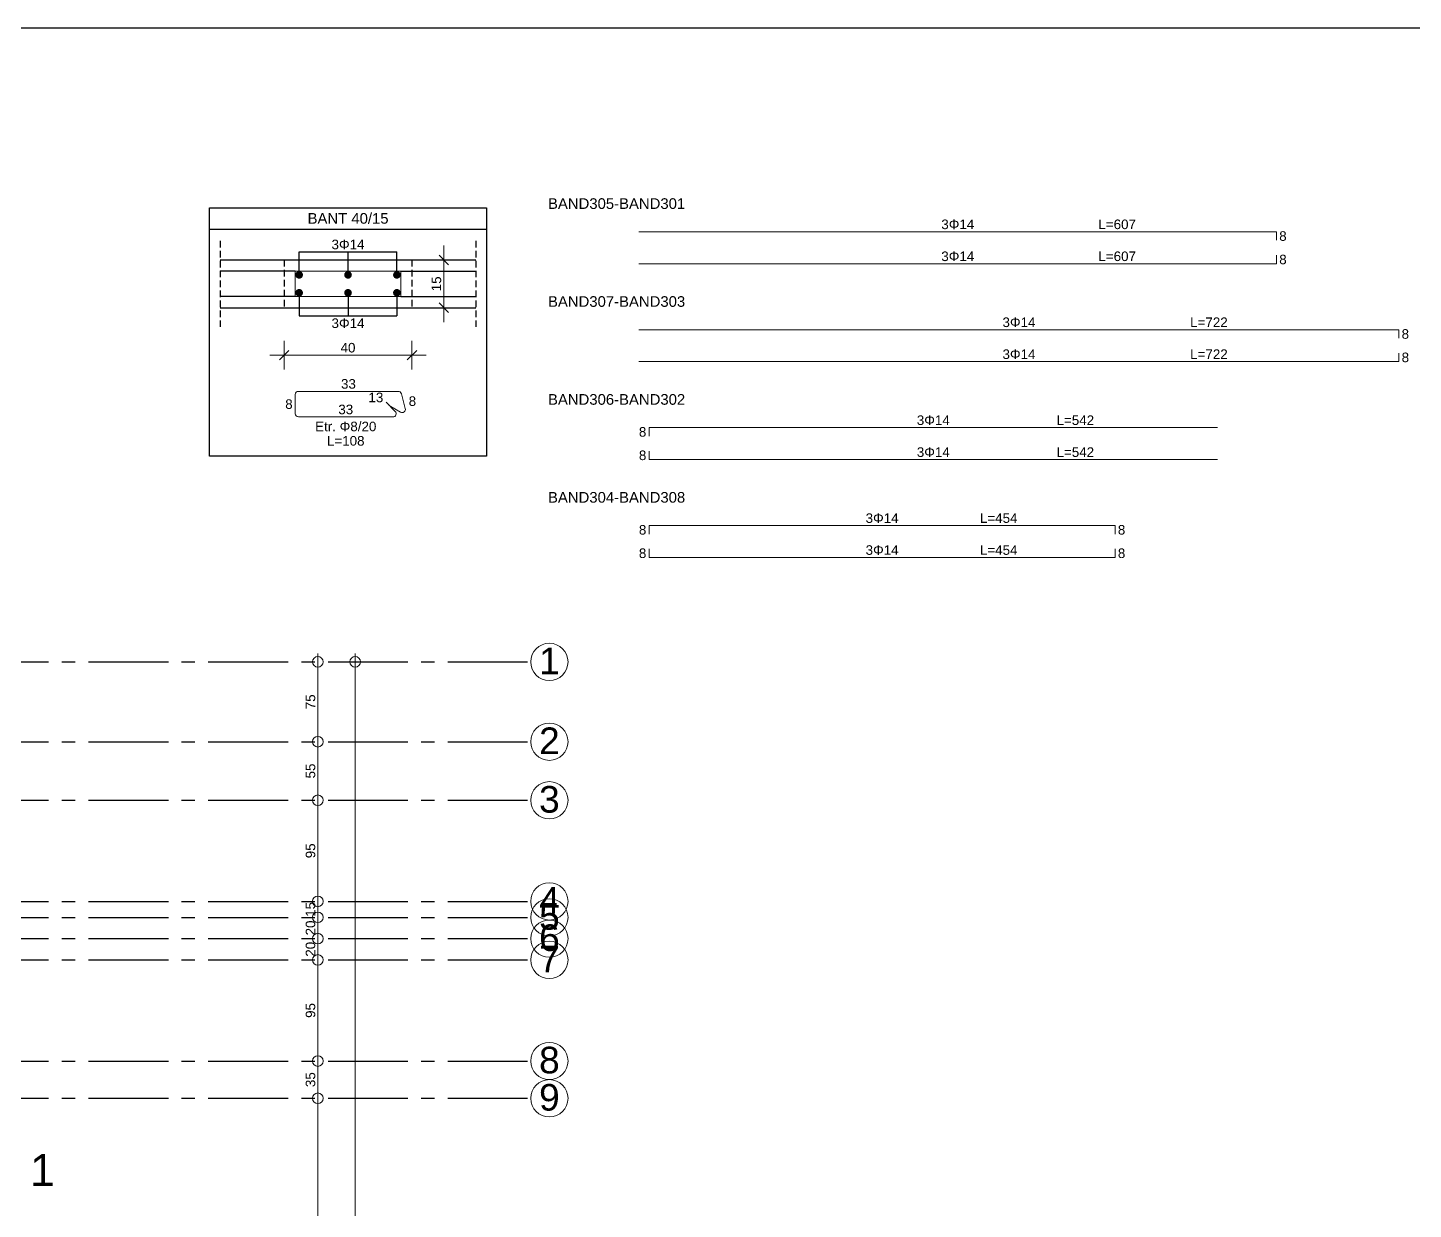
# Model space of a CAD drawing. Header units: millimetres. Extents: x 2232 to 85269, y -3593 to 5869.
# Drawn here: x 64360 to 65662, y 4759 to 5869 of the extents above; entities that cross this region are included whole.
import ezdxf

# ---------------------------------------------------------------- set-up
doc = ezdxf.new("R2010")
doc.units = ezdxf.units.MM
for name, pattern in [('CENTER2', [112.5, 75, -12.5, 12.5, -12.5]), ('DASHDOT2', [12.7, 6.35, -3.175, 0, -3.175]), ('HIDDEN4', [9.375, 6.25, -3.125])]:
    doc.linetypes.add(name, pattern=pattern)
doc.layers.add('aks', color=251, linetype='DASHDOT2', lineweight=35)
for name, color, linetype in [('Donatı Topl. Uzun. Yazısı', 7, 'Continuous'), ('Donatı Yazısı', 7, 'Continuous'), ('Standart', 7, 'Continuous'), ('Ölçülendirme', 7, 'Continuous')]:
    doc.layers.add(name, color=color, linetype=linetype)
doc.styles.add('arial_1_18', font='arial.ttf', dxfattribs={"height": 0.2})

# ---------------------------------------------------------------- blocks, each defined once
blk = doc.blocks.new('IDE612Entity5158')
at = {"layer": 'Standart', "color": 250, "linetype": 'Continuous', "lineweight": -3, "style": 'arial_1_18'}
blk.add_text('1', height=30, dxfattribs=at).set_placement((3317.5, 1837.5))
blk = doc.blocks.new('IDE612Entity5459')
at = {"layer": 'aks', "color": 251, "linetype": 'CENTER2', "lineweight": -3}
blk.add_lwpolyline([(3260, 1920), (3788, 1920)], dxfattribs=at)
blk = doc.blocks.new('IDE612Entity5463')
at = {"layer": 'aks', "color": 30, "linetype": 'Continuous', "lineweight": 5}
blk.add_circle((3805.5, 1920), 17.5, dxfattribs=at)
blk = doc.blocks.new('IDE612Entity5464')
at = {"layer": 'aks', "color": 1, "linetype": 'Continuous', "lineweight": 5, "style": 'arial_1_18'}
blk.add_text('9', height=25, dxfattribs=at).set_placement((3795.8, 1908.4))
blk = doc.blocks.new('IDE612Entity5466')
at = {"layer": 'aks', "color": 251, "linetype": 'CENTER2', "lineweight": -3}
blk.add_lwpolyline([(3260, 2070), (3788, 2070)], dxfattribs=at)
blk = doc.blocks.new('IDE612Entity5470')
at = {"layer": 'aks', "color": 30, "linetype": 'Continuous', "lineweight": 5}
blk.add_circle((3805.5, 2070), 17.5, dxfattribs=at)
blk = doc.blocks.new('IDE612Entity5471')
at = {"layer": 'aks', "color": 1, "linetype": 'Continuous', "lineweight": 5, "style": 'arial_1_18'}
blk.add_text('6', height=25, dxfattribs=at).set_placement((3795.8, 2058.4))
blk = doc.blocks.new('IDE612Entity5473')
at = {"layer": 'aks', "color": 251, "linetype": 'CENTER2', "lineweight": -3}
blk.add_lwpolyline([(3260, 2090), (3788, 2090)], dxfattribs=at)
blk = doc.blocks.new('IDE612Entity5477')
at = {"layer": 'aks', "color": 30, "linetype": 'Continuous', "lineweight": 5}
blk.add_circle((3805.5, 2090), 17.5, dxfattribs=at)
blk = doc.blocks.new('IDE612Entity5478')
at = {"layer": 'aks', "color": 1, "linetype": 'Continuous', "lineweight": 5, "style": 'arial_1_18'}
blk.add_text('5', height=25, dxfattribs=at).set_placement((3795.8, 2078.4))
blk = doc.blocks.new('IDE612Entity5480')
at = {"layer": 'aks', "color": 251, "linetype": 'CENTER2', "lineweight": -3}
blk.add_lwpolyline([(3260, 1955), (3788, 1955)], dxfattribs=at)
blk = doc.blocks.new('IDE612Entity5484')
at = {"layer": 'aks', "color": 30, "linetype": 'Continuous', "lineweight": 5}
blk.add_circle((3805.5, 1955), 17.5, dxfattribs=at)
blk = doc.blocks.new('IDE612Entity5485')
at = {"layer": 'aks', "color": 1, "linetype": 'Continuous', "lineweight": 5, "style": 'arial_1_18'}
blk.add_text('8', height=25, dxfattribs=at).set_placement((3795.8, 1943.4))
blk = doc.blocks.new('IDE612Entity5487')
at = {"layer": 'aks', "color": 251, "linetype": 'CENTER2', "lineweight": -3}
blk.add_lwpolyline([(3260, 2105), (3788, 2105)], dxfattribs=at)
blk = doc.blocks.new('IDE612Entity5491')
at = {"layer": 'aks', "color": 30, "linetype": 'Continuous', "lineweight": 5}
blk.add_circle((3805.5, 2105), 17.5, dxfattribs=at)
blk = doc.blocks.new('IDE612Entity5492')
at = {"layer": 'aks', "color": 1, "linetype": 'Continuous', "lineweight": 5, "style": 'arial_1_18'}
blk.add_text('4', height=25, dxfattribs=at).set_placement((3795.8, 2093.4))
blk = doc.blocks.new('IDE612Entity5494')
at = {"layer": 'aks', "color": 251, "linetype": 'CENTER2', "lineweight": -3}
blk.add_lwpolyline([(3260, 2050), (3788, 2050)], dxfattribs=at)
blk = doc.blocks.new('IDE612Entity5498')
at = {"layer": 'aks', "color": 30, "linetype": 'Continuous', "lineweight": 5}
blk.add_circle((3805.5, 2050), 17.5, dxfattribs=at)
blk = doc.blocks.new('IDE612Entity5499')
at = {"layer": 'aks', "color": 1, "linetype": 'Continuous', "lineweight": 5, "style": 'arial_1_18'}
blk.add_text('7', height=25, dxfattribs=at).set_placement((3795.8, 2038.4))
blk = doc.blocks.new('IDE612Entity5501')
at = {"layer": 'aks', "color": 251, "linetype": 'CENTER2', "lineweight": -3}
blk.add_lwpolyline([(3260, 2200), (3788, 2200)], dxfattribs=at)
blk = doc.blocks.new('IDE612Entity5505')
at = {"layer": 'aks', "color": 30, "linetype": 'Continuous', "lineweight": 5}
blk.add_circle((3805.5, 2200), 17.5, dxfattribs=at)
blk = doc.blocks.new('IDE612Entity5506')
at = {"layer": 'aks', "color": 1, "linetype": 'Continuous', "lineweight": 5, "style": 'arial_1_18'}
blk.add_text('3', height=25, dxfattribs=at).set_placement((3795.8, 2188.4))
blk = doc.blocks.new('IDE612Entity5508')
at = {"layer": 'aks', "color": 251, "linetype": 'CENTER2', "lineweight": -3}
blk.add_lwpolyline([(3260, 2255), (3788, 2255)], dxfattribs=at)
blk = doc.blocks.new('IDE612Entity5512')
at = {"layer": 'aks', "color": 30, "linetype": 'Continuous', "lineweight": 5}
blk.add_circle((3805.5, 2255), 17.5, dxfattribs=at)
blk = doc.blocks.new('IDE612Entity5513')
at = {"layer": 'aks', "color": 1, "linetype": 'Continuous', "lineweight": 5, "style": 'arial_1_18'}
blk.add_text('2', height=25, dxfattribs=at).set_placement((3795.8, 2243.4))
blk = doc.blocks.new('IDE612Entity5515')
at = {"layer": 'aks', "color": 251, "linetype": 'CENTER2', "lineweight": -3}
blk.add_lwpolyline([(3260, 2330), (3788, 2330)], dxfattribs=at)
blk = doc.blocks.new('IDE612Entity5519')
at = {"layer": 'aks', "color": 30, "linetype": 'Continuous', "lineweight": 5}
blk.add_circle((3805.5, 2330), 17.5, dxfattribs=at)
blk = doc.blocks.new('IDE612Entity5520')
at = {"layer": 'aks', "color": 1, "linetype": 'Continuous', "lineweight": 5, "style": 'arial_1_18'}
blk.add_text('1', height=25, dxfattribs=at).set_placement((3795.8, 2318.4))
blk = doc.blocks.new('IDE612Entity6483')
at = {"layer": 'Ölçülendirme', "color": 1, "linetype": 'Continuous', "lineweight": 5}
for points in [[(3588, -8), (3588, 2338)], [(3623, -8), (3623, 2338)]]:
    blk.add_lwpolyline(points, dxfattribs=at)
for centre in [(3588, 2330), (3623, 2330), (3588, 2255), (3588, 2200), (3588, 2105), (3588, 2090), (3588, 2070), (3588, 2050), (3588, 1955), (3588, 1920)]:
    blk.add_circle(centre, 5, dxfattribs=at)
at = {"layer": 'Ölçülendirme', "color": 1, "linetype": 'Continuous', "lineweight": 5, "style": 'arial_1_18'}
for s, p in [('75', (3585.5, 2285.5)), ('55', (3585.5, 2220.5)), ('95', (3585.5, 2145.5)), ('15', (3585.5, 2090.5)), ('20', (3585.5, 2073)), ('20', (3585.5, 2053)), ('95', (3585.5, 1995.5)), ('35', (3585.5, 1930.5))]:
    blk.add_text(s, height=9, rotation=90, dxfattribs=at).set_placement(p)
blk = doc.blocks.new('IDE612Entity6485')
at = {"layer": 'Standart', "color": 5, "linetype": 'Continuous', "lineweight": 5}
for points in [[(4003.4, 2926.5), (4602.5, 2926.5)], [(4602.5, 2926.5), (4602.5, 2918.5)], [(4602.5, 2896.5), (4602.5, 2904.5)], [(4003.4, 2896.5), (4602.5, 2896.5)]]:
    blk.add_lwpolyline(points, dxfattribs=at)
at = {"layer": 'Donatı Topl. Uzun. Yazısı', "color": 1, "linetype": 'Continuous', "lineweight": 5, "style": 'arial_1_18'}
for p in [(4435.1, 2929), (4435.1, 2899)]:
    blk.add_text('L=607', height=9, dxfattribs=at).set_placement(p)
at = {"layer": 'Donatı Yazısı', "color": 5, "linetype": 'Continuous', "lineweight": 5, "style": 'arial_1_18'}
for s, p in [('3Φ14', (4287.5, 2929)), ('8', (4605, 2918)), ('3Φ14', (4287.5, 2899))]:
    blk.add_text(s, height=9, dxfattribs=at).set_placement(p)
blk.add_text('8', height=9, rotation=360, dxfattribs=at).set_placement((4605, 2896))
at = {"layer": 'Standart', "color": 1, "linetype": 'Continuous', "lineweight": 5, "style": 'arial_1_18'}
blk.add_text('BAND305-BAND301', height=10, dxfattribs=at).set_placement((3918, 2948))
blk = doc.blocks.new('IDE612Entity6486')
at = {"layer": 'Standart', "color": 5, "linetype": 'Continuous', "lineweight": 5}
for points in [[(4003.4, 2834.5), (4717.5, 2834.5)], [(4717.5, 2834.5), (4717.5, 2826.5)], [(4717.5, 2804.5), (4717.5, 2812.5)], [(4003.4, 2804.5), (4717.5, 2804.5)]]:
    blk.add_lwpolyline(points, dxfattribs=at)
at = {"layer": 'Donatı Topl. Uzun. Yazısı', "color": 1, "linetype": 'Continuous', "lineweight": 5, "style": 'arial_1_18'}
for p in [(4521.3, 2837), (4521.3, 2807)]:
    blk.add_text('L=722', height=9, dxfattribs=at).set_placement(p)
at = {"layer": 'Donatı Yazısı', "color": 5, "linetype": 'Continuous', "lineweight": 5, "style": 'arial_1_18'}
for s, p in [('3Φ14', (4345, 2837)), ('8', (4720, 2826)), ('3Φ14', (4345, 2807))]:
    blk.add_text(s, height=9, dxfattribs=at).set_placement(p)
blk.add_text('8', height=9, rotation=360, dxfattribs=at).set_placement((4720, 2804))
at = {"layer": 'Standart', "color": 1, "linetype": 'Continuous', "lineweight": 5, "style": 'arial_1_18'}
blk.add_text('BAND307-BAND303', height=10, dxfattribs=at).set_placement((3918, 2856))
blk = doc.blocks.new('IDE612Entity6487')
at = {"layer": 'Standart', "color": 5, "linetype": 'Continuous', "lineweight": 5}
for points in [[(4012.9, 2734.5), (4012.9, 2742.5)], [(4012.9, 2742.5), (4547, 2742.5)], [(4012.9, 2720.5), (4012.9, 2712.5)], [(4012.9, 2712.5), (4547, 2712.5)]]:
    blk.add_lwpolyline(points, dxfattribs=at)
at = {"layer": 'Donatı Topl. Uzun. Yazısı', "color": 1, "linetype": 'Continuous', "lineweight": 5, "style": 'arial_1_18'}
for p in [(4395.8, 2745), (4395.8, 2715)]:
    blk.add_text('L=542', height=9, dxfattribs=at).set_placement(p)
at = {"layer": 'Donatı Yazısı', "color": 5, "linetype": 'Continuous', "lineweight": 5, "style": 'arial_1_18'}
for p in [(4264.5, 2745), (4264.5, 2715)]:
    blk.add_text('3Φ14', height=9, dxfattribs=at).set_placement(p)
for rotation, p in [(360, (4003.4, 2734)), (720, (4003.4, 2712))]:
    blk.add_text('8', height=9, rotation=rotation, dxfattribs=at).set_placement(p)
at = {"layer": 'Standart', "color": 1, "linetype": 'Continuous', "lineweight": 5, "style": 'arial_1_18'}
blk.add_text('BAND306-BAND302', height=10, dxfattribs=at).set_placement((3918, 2764))
blk = doc.blocks.new('IDE612Entity6488')
at = {"layer": 'Standart', "color": 5, "linetype": 'Continuous', "lineweight": 5}
for points in [[(4012.9, 2642.5), (4012.9, 2650.5)], [(4012.9, 2650.5), (4450.9, 2650.5)], [(4450.9, 2650.5), (4450.9, 2642.5)], [(4012.9, 2628.5), (4012.9, 2620.5)], [(4012.9, 2620.5), (4450.9, 2620.5)], [(4450.9, 2620.5), (4450.9, 2628.5)]]:
    blk.add_lwpolyline(points, dxfattribs=at)
at = {"layer": 'Donatı Topl. Uzun. Yazısı', "color": 1, "linetype": 'Continuous', "lineweight": 5, "style": 'arial_1_18'}
for p in [(4323.8, 2653), (4323.8, 2623)]:
    blk.add_text('L=454', height=9, dxfattribs=at).set_placement(p)
at = {"layer": 'Donatı Yazısı', "color": 5, "linetype": 'Continuous', "lineweight": 5, "style": 'arial_1_18'}
for s, p in [('3Φ14', (4216.4, 2653)), ('8', (4453.4, 2642)), ('3Φ14', (4216.4, 2623))]:
    blk.add_text(s, height=9, dxfattribs=at).set_placement(p)
for rotation, p in [(360, (4003.4, 2642)), (720, (4003.4, 2620)), (360, (4453.4, 2620))]:
    blk.add_text('8', height=9, rotation=rotation, dxfattribs=at).set_placement(p)
at = {"layer": 'Standart', "color": 1, "linetype": 'Continuous', "lineweight": 5, "style": 'arial_1_18'}
blk.add_text('BAND304-BAND308', height=10, dxfattribs=at).set_placement((3918, 2672))
blk = doc.blocks.new('IDE612Entity6489')
at = {"layer": 'Standart', "linetype": 'Continuous', "lineweight": 5}
h = blk.add_hatch(color=1, dxfattribs=at)
edge = h.paths.add_edge_path(flags=0)
edge.add_arc((4002.1, 2486.9), 3.6, 0, 360)
h = blk.add_hatch(color=1, dxfattribs=at)
edge = h.paths.add_edge_path(flags=0)
edge.add_arc((4048, 2486.9), 3.6, 0, 360)
h = blk.add_hatch(color=1, dxfattribs=at)
edge = h.paths.add_edge_path(flags=0)
edge.add_arc((4093.9, 2486.9), 3.6, 0, 360)
h = blk.add_hatch(color=1, dxfattribs=at)
edge = h.paths.add_edge_path(flags=0)
edge.add_arc((4002.1, 2470.1), 3.6, 0, 360)
h = blk.add_hatch(color=1, dxfattribs=at)
edge = h.paths.add_edge_path(flags=0)
edge.add_arc((4048, 2470.1), 3.6, 0, 360)
h = blk.add_hatch(color=1, dxfattribs=at)
edge = h.paths.add_edge_path(flags=0)
edge.add_arc((4093.9, 2470.1), 3.6, 0, 360)
at = {"layer": 'Standart', "color": 254, "linetype": 'Continuous', "lineweight": -3}
for points in [[(3918, 2530), (3918, 2550)], [(3918, 2550), (4178, 2550)], [(4178, 2550), (4178, 2530)], [(3918, 2316.5), (3918, 2530)], [(3918, 2530), (4178, 2530)], [(4178, 2530), (4178, 2316.5)], [(3928, 2501), (4168, 2501)], [(4002.1, 2490.5), (4002.1, 2508.5)], [(4002.1, 2508.5), (4093.9, 2508.5)], [(4048, 2490.5), (4048, 2508.5)], [(4093.9, 2490.5), (4093.9, 2508.5)], [(3998.5, 2490.5), (3928, 2490.5)], [(4097.5, 2490.5), (4168, 2490.5)], [(3998.5, 2466.5), (3928, 2466.5)], [(4002.1, 2466.5), (4002.1, 2448.5)], [(4048, 2466.5), (4048, 2448.5)], [(4093.9, 2466.5), (4093.9, 2448.5)], [(4097.5, 2466.5), (4168, 2466.5)], [(3928, 2456), (4168, 2456)], [(4002.1, 2448.5), (4093.9, 2448.5)], [(4178, 2316.5), (3918, 2316.5)]]:
    blk.add_lwpolyline(points, dxfattribs=at)
at = {"layer": 'Standart', "color": 254, "linetype": 'HIDDEN4', "lineweight": -3}
for points in [[(3928, 2519), (3928, 2438)], [(4168, 2519), (4168, 2438)], [(3988, 2501), (3988, 2456)], [(4108, 2501), (4108, 2456)]]:
    blk.add_lwpolyline(points, dxfattribs=at)
at = {"layer": 'Standart', "color": 1, "linetype": 'Continuous', "lineweight": 5}
for points in [[(3998.5, 2490.5), (4097.5, 2490.5)], [(3998.5, 2466.5), (3998.5, 2490.5)], [(4097.5, 2490.5), (4097.5, 2466.5)], [(4097.5, 2466.5), (3998.5, 2466.5)], [(3998.5, 2374.5), (3998.5, 2356.5)], [(4095.2, 2377.5), (4001.5, 2377.5)], [(4101.8, 2361.3), (4098.1, 2375.3)], [(4092.4, 2358.6), (4083.7, 2367.3)], [(4086.8, 2364.1), (4097.4, 2357.9)], [(4001.5, 2353.5), (4090.3, 2353.5)]]:
    blk.add_lwpolyline(points, dxfattribs=at)
for centre, start, end in [((4001.5, 2374.5), 90, 180), ((4095.2, 2374.5), 15, 90), ((4001.5, 2356.5), 180, 270), ((4090.3, 2356.5), 270, 45), ((4098.9, 2360.5), 240, 15)]:
    blk.add_arc(centre, 3, start, end, dxfattribs=at)
at = {"layer": 'Ölçülendirme', "color": 1, "linetype": 'Continuous', "lineweight": 5}
for points in [[(4138, 2514.5), (4138, 2442.5)], [(4133.5, 2505.5), (4142.5, 2496.5)], [(4133.5, 2460.5), (4142.5, 2451.5)], [(3988, 2425), (3988, 2398)], [(4108, 2425), (4108, 2398)], [(3974.5, 2411.5), (4121.5, 2411.5)], [(3992.5, 2416), (3983.5, 2407)], [(4112.5, 2416), (4103.5, 2407)]]:
    blk.add_lwpolyline(points, dxfattribs=at)
at = {"layer": 'Donatı Topl. Uzun. Yazısı', "color": 1, "linetype": 'Continuous', "lineweight": 5, "style": 'arial_1_18'}
blk.add_text('L=108', height=9, dxfattribs=at).set_placement((4028.2, 2326.5))
at = {"layer": 'Donatı Yazısı', "color": 5, "linetype": 'Continuous', "lineweight": 5, "style": 'arial_1_18'}
for s, p in [('3Φ14', (4032.5, 2511)), ('3Φ14', (4032.5, 2437)), ('Etr. Φ8/20', (4017.1, 2340))]:
    blk.add_text(s, height=9, dxfattribs=at).set_placement(p)
at = {"layer": 'Donatı Yazısı', "color": 1, "linetype": 'Continuous', "lineweight": 5, "style": 'arial_1_18'}
for s, p in [('33', (4041.4, 2380)), ('8', (3989, 2361)), ('13', (4067.2, 2367.3)), ('8', (4105, 2363.8)), ('33', (4038.9, 2356))]:
    blk.add_text(s, height=9, dxfattribs=at).set_placement(p)
at = {"layer": 'Standart', "color": 1, "linetype": 'Continuous', "lineweight": -3, "style": 'arial_1_18'}
blk.add_text('BANT 40/15', height=10, dxfattribs=at).set_placement((4010, 2535))
at = {"layer": 'Ölçülendirme', "color": 1, "linetype": 'Continuous', "lineweight": 5, "style": 'arial_1_18'}
blk.add_text('15', height=9, rotation=90, dxfattribs=at).set_placement((4135.5, 2471.5))
blk.add_text('40', height=9, dxfattribs=at).set_placement((4041, 2414))

msp = doc.modelspace()

# ---------------------------------------------------------------- linework, layer by layer
msp.add_line((3332.4, 5868.7), (79990.7, 5868.7))

# ---------------------------------------------------------------- block references
at = {"layer": 'aks'}
for name in ['IDE612Entity5519', 'IDE612Entity5520', 'IDE612Entity5515', 'IDE612Entity5512', 'IDE612Entity5513', 'IDE612Entity5508', 'IDE612Entity5505', 'IDE612Entity5506', 'IDE612Entity5501', 'IDE612Entity5491', 'IDE612Entity5492', 'IDE612Entity5487', 'IDE612Entity5477', 'IDE612Entity5478', 'IDE612Entity5473', 'IDE612Entity5470', 'IDE612Entity5471', 'IDE612Entity5466', 'IDE612Entity5498', 'IDE612Entity5499', 'IDE612Entity5494', 'IDE612Entity5484', 'IDE612Entity5485', 'IDE612Entity5480', 'IDE612Entity5463', 'IDE612Entity5464', 'IDE612Entity5459']:
    msp.add_blockref(name, (61044.6, 2942.9), dxfattribs=at)
at = {"layer": 'Standart'}
for name, p in [('IDE612Entity6485', (60930.8, 2750.5)), ('IDE612Entity6489', (60612.9, 3149.6)), ('IDE612Entity6486', (60930.8, 2750.5)), ('IDE612Entity6487', (60930.8, 2750.5)), ('IDE612Entity6488', (60930.8, 2750.5)), ('IDE612Entity6483', (61044.6, 2942.9)), ('IDE612Entity5158', (61044.6, 2942.9))]:
    msp.add_blockref(name, p, dxfattribs=at)

doc.saveas('drawing.dxf')
